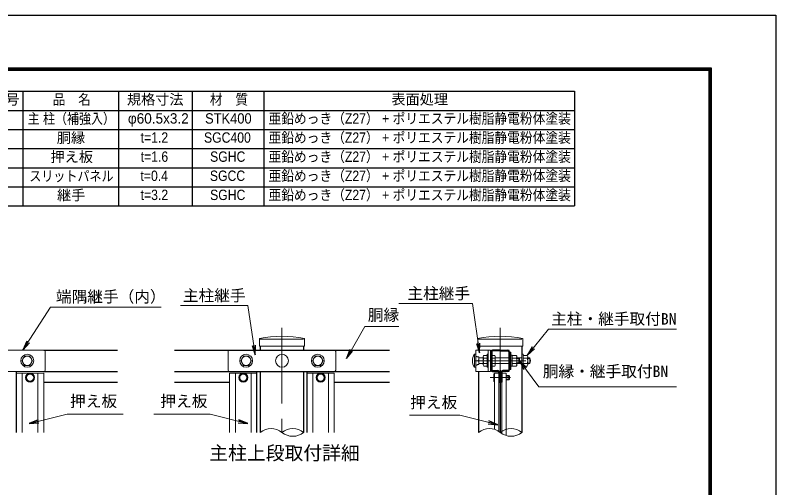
# Model space of a CAD drawing. Units: millimetres, scale not verified. Extents: x -4200 to 4200, y -2970 to 2970.
# Drawn here: x 1017 to 4200, y 993 to 2970 of the extents above; entities that cross this region are included whole.
import ezdxf
from ezdxf.enums import TextEntityAlignment as Align

# ---------------------------------------------------------------- set-up
doc = ezdxf.new("R2010")
doc.units = ezdxf.units.MM
doc.header["$LTSCALE"] = 10
doc.linetypes.add('USER1', pattern=[50.8, 31.75, -6.35, 6.35, -6.35])
for name, color, linetype, lineweight in [('0-0_D-MTR-FRAM', 7, 'Continuous', 25), ('0-2_D-STR1', 1, 'Continuous', 25), ('0-4_D-STR3', 3, 'Continuous', 13), ('0-5_D-BMK', 2, 'USER1', 13), ('0-7_D-STR-DIM', 7, 'Continuous', 13), ('0-8_0', 7, 'Continuous', 25), ('0-A_D-STR2', 7, 'Continuous', 13), ('0-B_D-STR-TXT', 7, 'Continuous', 13), ('0-D_D-TTL-TXT', 7, 'Continuous', 25), ('0-E_D-TTL', 2, 'Continuous', 25)]:
    doc.layers.add(name, color=color, linetype=linetype, lineweight=lineweight)
doc.layers.add('0-1_D-MTR-TXT', color=7, linetype='Continuous')
doc.styles.add('ＭＳ ゴシック', font='')
doc.styles.add('ＭＳ Ｐゴシック', font='')
doc.styles.get('ＭＳ ゴシック').set_extended_font_data('MS Gothic')
doc.styles.get('ＭＳ Ｐゴシック').set_extended_font_data('MS PGothic')

# ---------------------------------------------------------------- blocks, each defined once
blk = doc.blocks.new('DARROWS')
at = {"layer": '0-8_0'}
blk.add_line((0, 0), (-9.991, 0), dxfattribs=at)
blk.add_lwpolyline([(-10, -1.667), (0, 0), (-10, 1.667)], dxfattribs=at)

msp = doc.modelspace()

# ---------------------------------------------------------------- linework, layer by layer
at = {"layer": '0-0_D-MTR-FRAM'}
for p, q in [((899.51, 2652.01), (3357.92, 2652.01)), ((1049.51, 2652.01), (1049.51, 2172.01)), ((1449.51, 2652.01), (1449.51, 2172.01)), ((1757.92, 2652.01), (1757.92, 2172.01)), ((2057.92, 2652.01), (2057.92, 2172.01)), ((3357.92, 2652.01), (3357.92, 2172.01)), ((899.51, 2572.01), (3357.92, 2572.01)), ((899.51, 2492.01), (3357.92, 2492.01)), ((899.51, 2412.01), (3357.92, 2412.01)), ((899.51, 2332.01), (3357.92, 2332.01)), ((899.51, 2252.01), (3357.92, 2252.01)), ((899.51, 2172.01), (3357.92, 2172.01))]:
    msp.add_line(p, q, dxfattribs=at)
at = {"layer": '0-2_D-STR1'}
for p, q in [((1136.3, 1569.23), (1444.87, 1569.23)), ((1683.31, 1569.23), (1914.31, 1569.23)), ((1683.31, 1569.23), (2583.31, 1569.23)), ((2042.56, 1584.86), (2042.56, 1569.23)), ((2224.06, 1584.86), (2224.06, 1569.23)), ((2956.01, 1584.86), (2956.01, 1569.23)), ((3007.76, 1562.03), (3007.76, 1486.43)), ((3011.36, 1562.03), (3011.36, 1486.43)), ((3046.76, 1569.23), (3014.96, 1569.23)), ((3046.76, 1565.63), (3014.96, 1565.63)), ((3046.76, 1569.23), (3078.56, 1569.23)), ((3046.76, 1565.63), (3078.56, 1565.63)), ((3082.16, 1562.03), (3082.16, 1486.43)), ((3085.76, 1562.03), (3085.76, 1486.43)), ((3137.51, 1584.86), (3137.51, 1551.23)), ((3137.51, 1497.23), (3137.51, 1224.23)), ((1022.3, 1224.23), (1022.3, 1479.23)), ((1136.3, 1479.23), (1444.87, 1479.23)), ((1683.31, 1479.23), (1914.31, 1479.23)), ((1683.31, 1479.23), (2583.31, 1479.23)), ((2028.31, 1224.23), (2028.31, 1479.23)), ((2042.56, 1479.23), (2042.56, 1224.23)), ((2224.06, 1479.23), (2224.06, 1224.23)), ((2238.31, 1224.23), (2238.31, 1479.23)), ((2956.01, 1479.23), (2956.01, 1224.23)), ((3014.96, 1482.83), (3036.56, 1482.83)), ((3014.96, 1479.23), (3036.56, 1479.23)), ((3040.16, 1464.23), (3043.76, 1464.23)), ((3043.76, 1475.63), (3043.76, 1434.23)), ((3049.76, 1475.63), (3049.76, 1434.23)), ((3049.76, 1464.23), (3053.36, 1464.23)), ((3053.36, 1475.63), (3053.36, 1434.23)), ((3078.56, 1482.83), (3056.96, 1482.83)), ((3078.56, 1479.23), (3056.96, 1479.23)), ((1136.3, 1434.23), (1444.87, 1434.23)), ((1683.31, 1434.23), (1914.31, 1434.23)), ((2352.31, 1434.23), (2583.31, 1434.23)), ((3040.16, 1443.23), (3043.76, 1443.23)), ((3049.76, 1443.23), (3053.36, 1443.23)), ((3053.36, 1434.23), (3049.76, 1434.23))]:
    msp.add_line(p, q, dxfattribs=at)
msp.add_lwpolyline([(3040.16, 1475.63), (3040.16, 1434.23), (3043.76, 1434.23)], dxfattribs=at)
for centre, radius, start, end in [((3014.96, 1562.03), 7.2, 90, 180), ((3014.96, 1562.03), 3.6, 90, 180), ((3078.56, 1562.03), 7.2, 0, 90), ((3078.56, 1562.03), 3.6, 0, 90), ((3014.96, 1486.43), 7.2, 180, 270), ((3014.96, 1486.43), 3.6, 180, 270), ((3036.56, 1475.63), 7.2, 0, 90), ((3036.56, 1475.63), 3.6, 0, 90), ((3056.96, 1475.63), 7.2, 90, 180), ((3056.96, 1475.63), 3.6, 90, 180), ((3078.56, 1486.43), 7.2, 270, 0), ((3078.56, 1486.43), 3.6, 270, 0)]:
    msp.add_arc(centre, radius, start, end, dxfattribs=at)
at = {"layer": '0-4_D-STR3'}
for p, q in [((2038.96, 1584.86), (2038.96, 1617.49)), ((2042.56, 1614.23), (2224.06, 1614.23)), ((2227.66, 1584.86), (2227.66, 1617.49)), ((2952.41, 1584.86), (2952.41, 1617.49)), ((2956.01, 1614.23), (3137.51, 1614.23)), ((3141.11, 1584.86), (3141.11, 1617.49)), ((1136.3, 1569.23), (823.3, 1569.23)), ((1142.3, 1563.23), (1142.3, 1485.23)), ((1908.31, 1563.23), (1908.31, 1485.23)), ((1914.31, 1569.23), (2352.31, 1569.23)), ((2038.96, 1584.86), (2227.66, 1584.86)), ((2358.31, 1563.23), (2358.31, 1485.23)), ((2952.41, 1584.86), (3141.11, 1584.86)), ((2996.66, 1569.23), (2996.66, 1479.23)), ((3085.76, 1560.23), (3090.56, 1560.23)), ((3090.56, 1488.23), (3090.56, 1560.23)), ((2938.31, 1551.23), (2938.31, 1497.23)), ((2938.31, 1551.23), (2941.61, 1551.23)), ((2944.91, 1542.05), (2949.41, 1542.05)), ((2956.91, 1540.19), (2951.27, 1540.19)), ((2956.91, 1540.19), (2956.91, 1508.28)), ((2956.91, 1536.23), (2975.36, 1536.23)), ((2975.36, 1541.12), (2975.36, 1507.35)), ((2978.6, 1546.73), (2991.86, 1546.73)), ((2978.6, 1535.51), (2991.86, 1535.51)), ((2991.86, 1551.23), (2991.86, 1497.23)), ((2996.66, 1551.23), (2991.86, 1551.23)), ((3006.26, 1546.73), (3007.76, 1546.73)), ((3006.26, 1535.48), (3007.76, 1535.48)), ((3011.36, 1546.73), (3023.66, 1546.73)), ((3011.36, 1535.48), (3023.66, 1535.48)), ((3025.76, 1541.57), (3025.76, 1506.93)), ((3025.76, 1536.23), (3082.16, 1536.23)), ((3090.56, 1547.33), (3096.56, 1547.33)), ((3096.56, 1501.13), (3096.56, 1547.33)), ((3096.56, 1546.73), (3113.96, 1546.73)), ((3096.56, 1535.48), (3113.96, 1535.48)), ((3116.06, 1541.57), (3116.06, 1506.93)), ((3116.06, 1536.23), (3137.51, 1536.23)), ((3116.06, 1533.23), (3126.86, 1533.23)), ((3123.86, 1536.23), (3126.86, 1533.23)), ((3126.86, 1533.23), (3126.86, 1515.23)), ((3137.51, 1551.23), (3137.51, 1497.23)), ((3142.31, 1546.73), (3142.31, 1501.73)), ((3142.31, 1546.73), (3159.71, 1546.73)), ((3142.31, 1535.48), (3159.71, 1535.48)), ((3161.81, 1541.57), (3161.81, 1506.93)), ((3161.81, 1536.23), (3169.91, 1536.23)), ((3161.81, 1534.2), (3170.88, 1534.2)), ((3169.91, 1536.23), (3169.91, 1512.23)), ((2938.31, 1497.23), (2941.61, 1497.23)), ((2953.16, 1524.23), (2944.91, 1524.23)), ((2944.91, 1506.41), (2949.41, 1506.41)), ((2956.91, 1508.28), (2951.27, 1508.28)), ((2956.91, 1512.23), (2975.36, 1512.23)), ((2978.6, 1512.96), (2991.86, 1512.96)), ((2978.6, 1501.73), (2991.86, 1501.73)), ((2996.66, 1497.23), (2991.86, 1497.23)), ((3006.26, 1512.98), (3007.76, 1512.98)), ((3006.26, 1501.73), (3007.76, 1501.73)), ((3011.36, 1512.98), (3023.66, 1512.98)), ((3011.36, 1501.73), (3023.66, 1501.73)), ((3025.76, 1512.23), (3082.16, 1512.23)), ((3090.56, 1501.13), (3096.56, 1501.13)), ((3096.56, 1512.98), (3113.96, 1512.98)), ((3096.56, 1501.73), (3113.96, 1501.73)), ((3116.06, 1515.23), (3126.86, 1515.23)), ((3116.06, 1512.23), (3137.51, 1512.23)), ((3142.31, 1497.23), (3137.51, 1497.23)), ((3142.31, 1512.98), (3159.71, 1512.98)), ((3142.31, 1501.73), (3159.71, 1501.73)), ((3161.81, 1514.26), (3170.88, 1514.26)), ((3161.81, 1512.23), (3169.91, 1512.23)), ((1136.3, 1479.23), (823.3, 1479.23)), ((1136.3, 1472.48), (1022.3, 1472.48)), ((1022.3, 1472.48), (1022.3, 1224.23)), ((1046.3, 1472.48), (1046.3, 1224.23)), ((1112.3, 1472.48), (1112.3, 1224.23)), ((1136.3, 1472.48), (1136.3, 1224.23)), ((1914.31, 1479.23), (2352.31, 1479.23)), ((2028.31, 1472.48), (1914.31, 1472.48)), ((1914.31, 1472.48), (1914.31, 1224.23)), ((1938.31, 1472.48), (1938.31, 1224.23)), ((2004.31, 1472.48), (2004.31, 1224.23)), ((2028.31, 1472.48), (2028.31, 1224.23)), ((2238.31, 1472.48), (2352.31, 1472.48)), ((2238.31, 1472.48), (2238.31, 1224.23)), ((2262.31, 1472.48), (2262.31, 1224.23)), ((2328.31, 1472.48), (2328.31, 1224.23)), ((2352.31, 1472.48), (2352.31, 1224.23)), ((3019.76, 1466.72), (3019.76, 1440.74)), ((3085.76, 1488.23), (3090.56, 1488.23)), ((3043.76, 1462.73), (3046.16, 1462.73)), ((3043.76, 1444.73), (3046.16, 1444.73)), ((3047.36, 1462.73), (3049.76, 1462.73)), ((3047.36, 1444.73), (3049.76, 1444.73)), ((3053.36, 1434.23), (3053.36, 1428.98)), ((3071.35, 1462.73), (3082.76, 1462.73)), ((3071.35, 1447.73), (3085.76, 1447.73)), ((3071.35, 1444.73), (3082.76, 1444.73)), ((3082.76, 1462.73), (3082.76, 1444.73)), ((3085.76, 1459.73), (3082.76, 1462.73)), ((3085.76, 1447.73), (3082.76, 1444.73))]:
    msp.add_line(p, q, dxfattribs=at)
for points in [[(3006.26, 1569.23), (2944.91, 1569.23), (2944.91, 1479.23), (3006.26, 1479.23)], [(1089.8, 1524.23), (1078.57, 1543.73), (1056.02, 1543.73), (1044.8, 1524.23), (1056.02, 1504.73), (1078.57, 1504.73)], [(2005.81, 1524.23), (1994.58, 1543.73), (1972.03, 1543.73), (1960.81, 1524.23), (1972.03, 1504.73), (1994.58, 1504.73)], [(2305.81, 1524.23), (2294.58, 1543.73), (2272.03, 1543.73), (2260.81, 1524.23), (2272.03, 1504.73), (2294.58, 1504.73)], [(1096.62, 1453.73), (1087.96, 1468.73), (1070.64, 1468.73), (1061.98, 1453.73), (1070.64, 1438.73), (1087.96, 1438.73)], [(1988.63, 1453.73), (1979.97, 1468.73), (1962.65, 1468.73), (1953.99, 1453.73), (1962.65, 1438.73), (1979.97, 1438.73)], [(2277.99, 1453.73), (2286.65, 1468.73), (2303.97, 1468.73), (2312.63, 1453.73), (2303.97, 1438.73), (2286.65, 1438.73)]]:
    msp.add_lwpolyline(points, close=True, dxfattribs=at)
for points in [[(3123.86, 1536.23), (3123.86, 1512.23), (3126.86, 1515.23)], [(3142.31, 1497.23), (3142.31, 1551.23), (3137.51, 1551.23)], [(2956.91, 1527.42), (2953.16, 1524.23), (2956.91, 1521.05)], [(3022.17, 1237.25), (3022.17, 1472.48), (3040.16, 1472.48), (3040.16, 1228.99)], [(3071.35, 1211.22), (3071.35, 1472.48), (3053.36, 1472.48), (3053.36, 1219.48)], [(3071.35, 1459.73), (3085.76, 1459.73), (3085.76, 1447.73)]]:
    msp.add_lwpolyline(points, dxfattribs=at)
for centre, radius in [((1067.3, 1524.23), 27), ((1067.3, 1524.23), 19.5), ((1983.31, 1524.23), 27), ((1983.31, 1524.23), 19.5), ((2133.31, 1524.23), 27), ((2283.31, 1524.23), 27), ((2283.31, 1524.23), 19.5), ((1079.3, 1453.73), 18.75), ((1079.3, 1453.73), 15), ((1971.31, 1453.73), 18.75), ((1971.31, 1453.73), 15), ((2295.31, 1453.73), 18.75), ((2295.31, 1453.73), 15)]:
    msp.add_circle(centre, radius, dxfattribs=at)
for centre, radius, start, end in [((2133.31, 1146.86), 480, 78.66399, 101.33601), ((3046.76, 1146.86), 480, 78.66399, 101.33601), ((1136.3, 1563.23), 6, 0, 90), ((1914.31, 1563.23), 6, 90, 180), ((2352.31, 1563.23), 6, 0, 90), ((2981.14, 1524.23), 50.63, 147.77316, 212.22684), ((2941.61, 1547.93), 3.3, 0, 90), ((2951.27, 1542.05), 1.86, 180, 270), ((2981.84, 1541.12), 6.48, 120, 240), ((2996.6, 1524.23), 21.24, 147.93138, 212.06862), ((3017.23, 1541.11), 8.55, 318.83491, 41.16509), ((2994.58, 1524.23), 31.18, 338.85295, 21.14705), ((3107.53, 1541.11), 8.55, 318.83491, 41.16509), ((3084.88, 1524.23), 31.18, 338.85295, 21.14705), ((3153.28, 1541.11), 8.55, 318.83491, 41.16509), ((3130.63, 1524.23), 31.18, 338.85295, 21.14705), ((3147.41, 1524.23), 25.5, 331.92751, 28.07249), ((2941.61, 1500.53), 3.3, 270, 0), ((2951.27, 1506.41), 1.86, 90, 180), ((2981.84, 1507.35), 6.48, 120, 240), ((3017.22, 1507.36), 8.55, 318.86505, 41.13495), ((3107.52, 1507.36), 8.55, 318.86505, 41.13495), ((3153.27, 1507.36), 8.55, 318.86505, 41.13495), ((1136.3, 1485.23), 6, 270, 0), ((1914.31, 1485.23), 6, 180, 270), ((2352.31, 1485.23), 6, 270, 0), ((3024.68, 1466.72), 4.92, 120.65597, 239.34403), ((3036.49, 1453.73), 16.73, 148.86338, 211.13662), ((3024.68, 1440.74), 4.92, 120.65597, 239.34403)]:
    msp.add_arc(centre, radius, start, end, dxfattribs=at)
at = {"layer": '0-5_D-BMK'}
for p, q in [((2133.31, 1662.62), (2133.31, 1224.23)), ((3046.76, 1662.62), (3046.76, 1224.23)), ((2939.51, 1524.23), (3154.01, 1524.23)), ((3004.45, 1453.73), (3089.07, 1453.73))]:
    msp.add_line(p, q, dxfattribs=at)
at = {"layer": '0-7_D-STR-DIM'}
for centre, start, end in [((2087.93, 1168.25), 50.97549, 129.02451), ((2178.68, 1168.25), 50.97549, 129.02451), ((2178.68, 1280.22), 230.97549, 309.02451), ((3001.39, 1168.25), 50.97549, 129.02451), ((3092.14, 1168.25), 50.97549, 129.02451), ((3092.14, 1280.22), 230.97549, 309.02451)]:
    msp.add_arc(centre, 72.06, start, end, dxfattribs=at)
at = {"layer": '0-A_D-STR2'}
for p, q in [((3046.16, 1484.48), (3046.16, 1224.72)), ((3047.36, 1484.48), (3046.16, 1484.48)), ((3047.36, 1484.48), (3047.36, 1223.75))]:
    msp.add_line(p, q, dxfattribs=at)
at = {"layer": '0-B_D-STR-TXT'}
for p, q in [((1991.08, 1755.59), (1708.32, 1755.59)), ((1991.08, 1755.59), (2020.78, 1550.78)), ((2930.34, 1764.42), (2622.73, 1764.42)), ((2930.34, 1764.42), (2960.05, 1559.6)), ((1164.06, 1748.3), (1050.38, 1570.92)), ((1164.06, 1748.3), (1627.56, 1748.3)), ((2479.38, 1667.76), (2404.19, 1535.05)), ((2479.38, 1667.76), (2621.79, 1667.76)), ((3248.15, 1656.19), (3160.97, 1548.29)), ((3248.15, 1656.19), (3784.29, 1656.19)), ((3208.76, 1415.13), (3128.06, 1522.63)), ((3208.76, 1415.13), (3784.29, 1415.13)), ((1233.78, 1301.08), (1077.81, 1261.89)), ((1233.78, 1301.08), (1469.03, 1301.08)), ((1832.31, 1301.08), (1597.06, 1301.08)), ((1832.31, 1301.08), (1988.28, 1261.89)), ((2878.11, 1296.08), (2666.43, 1296.08)), ((2878.11, 1296.08), (3034.08, 1256.89))]:
    msp.add_line(p, q, dxfattribs=at)
at = {"layer": '0-E_D-TTL'}
for points in [[(-4200.19, 2970.1), (4199.81, 2970.1), (4199.81, -2969.9), (-4200.19, -2969.9)], [(-3930.19, 2750.1), (3929.81, 2750.1), (3929.81, -2749.9), (-3930.19, -2749.9)], [(-3927.69, 2747.6), (3927.31, 2747.6), (3927.31, -2747.4), (-3927.69, -2747.4)], [(-3925.19, 2745.1), (3924.81, 2745.1), (3924.81, -2744.9), (-3925.19, -2744.9)], [(-3922.69, 2742.6), (3922.31, 2742.6), (3922.31, -2742.4), (-3922.69, -2742.4)], [(-3920.19, 2740.1), (3919.81, 2740.1), (3919.81, -2739.9), (-3920.19, -2739.9)]]:
    msp.add_lwpolyline(points, close=True, dxfattribs=at)

# ---------------------------------------------------------------- block references
at = {"layer": '0-B_D-STR-TXT', "xscale": 4, "yscale": 4}
for p, rotation in [((1049.3, 1569.23), 237.34566), ((2960.34, 1557.62), 278.25324), ((2021.07, 1548.8), 278.25324), ((2403.2, 1533.31), 240.46398), ((3159.71, 1546.73), 231.06205), ((3126.86, 1524.23), 126.89389), ((1075.87, 1261.41), 194.10271), ((1990.21, 1261.41), 345.89729), ((3036.02, 1256.4), 345.89729)]:
    msp.add_blockref('DARROWS', p, dxfattribs=dict(at, rotation=rotation))

# ---------------------------------------------------------------- texts
at = {"layer": '0-1_D-MTR-TXT', "style": 'ＭＳ Ｐゴシック'}
for s, height, p in [('番号', 43.4, (916.71, 2583.33)), ('規格寸法', 43.4, (1484.44, 2583.01)), ('表面処理', 43.4, (2591.26, 2583.67)), ('φ60.5x3.2', 43.38, (1488.56, 2503.57)), ('胴縁', 43.4, (1190.99, 2422.67)), ('押え板', 43.38, (1165.01, 2342.77)), ('継手', 43.4, (1192.05, 2182.53))]:
    msp.add_text(s, height=height, dxfattribs=at).set_placement(p, align=Align.BOTTOM_LEFT)
for s, height, width, p in [('品\u3000名', 43.38, 0.9, (1173.85, 2582.77)), ('材\u3000質', 43.38, 0.9, (1831.36, 2583.21)), ('主 柱（補強入）', 43.38, 0.85, (1069.23, 2502.77)), ('STK400', 43.38, 0.95, (1811.58, 2503.57)), ('亜鉛めっき（Z27） + ポリエステル樹脂静電粉体塗装', 43.4, 0.9, (2077.01, 2503.35)), ('亜鉛めっき（Z27） + ポリエステル樹脂静電粉体塗装', 43.4, 0.9, (2077.01, 2423.35)), ('t=1.2', 43.4, 0.9, (1541.82, 2423.57)), ('SGC400', 43.38, 0.9, (1807.04, 2423.57)), ('t=1.6', 43.4, 0.9, (1541.94, 2343.57)), ('SGHC', 43.4, 0.9, (1832.5, 2343.67)), ('亜鉛めっき（Z27） + ポリエステル樹脂静電粉体塗装', 43.4, 0.9, (2077.01, 2343.35)), ('亜鉛めっき（Z27） + ポリエステル樹脂静電粉体塗装', 43.4, 0.9, (2077.01, 2263.35)), ('スリットパネル', 43.38, 0.85, (1076.25, 2262.43)), ('t=0.4', 43.4, 0.9, (1541.24, 2263.57)), ('SGCC', 43.38, 0.9, (1831.8, 2263.67)), ('t=3.2', 43.4, 0.9, (1541.82, 2183.67)), ('SGHC', 43.4, 0.9, (1832.5, 2183.67)), ('亜鉛めっき（Z27） + ポリエステル樹脂静電粉体塗装', 43.4, 0.9, (2077.01, 2183.35))]:
    msp.add_text(s, height=height, dxfattribs=dict(at, width=width)).set_placement(p, align=Align.BOTTOM_LEFT)
at = {"layer": '0-B_D-STR-TXT', "style": 'ＭＳ ゴシック'}
for s, p in [('端隅継手（内）', (1187.51, 1754.07)), ('主柱継手', (1718.82, 1758.86)), ('主柱継手', (2658.09, 1767.69)), ('胴縁', (2492.43, 1677.61)), ('主柱・継手取付BN', (3259.7, 1661.06)), ('胴縁・継手取付BN', (3225.08, 1441.52)), ('押え板', (1246.58, 1316.77)), ('押え板', (1624.31, 1316.77)), ('押え板', (2670.11, 1311.77))]:
    msp.add_text(s, height=48.09, dxfattribs=at).set_placement(p, align=Align.BOTTOM_LEFT)
at = {"layer": '0-D_D-TTL-TXT', "style": 'ＭＳ ゴシック'}
msp.add_text('主柱上段取付詳細', height=57.7, dxfattribs=at).set_placement((1829.05, 1091.94), align=Align.BOTTOM_LEFT)

doc.saveas('drawing.dxf')
